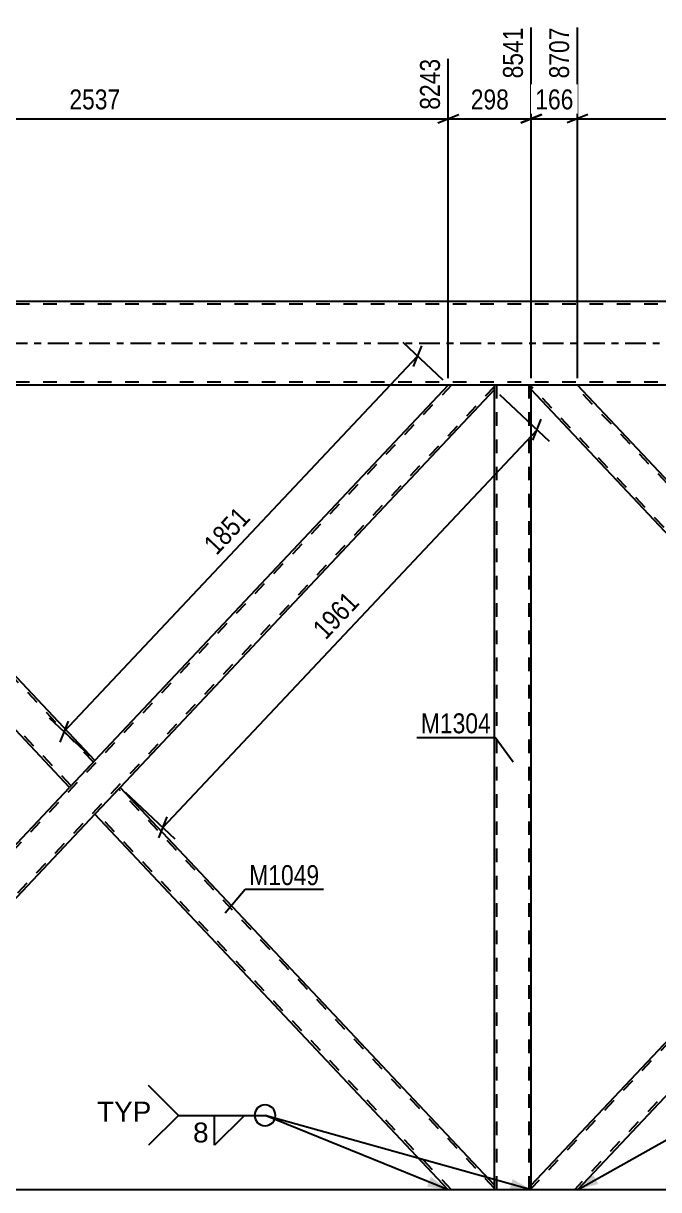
# Model space of a CAD drawing. Header units: millimetres. Extents: x -170 to 1019, y -677 to 164.
# Drawn here: x 268.7 to 359.9, y -121.6 to 46 of the extents above; entities that cross this region are included whole.
import ezdxf

# ---------------------------------------------------------------- set-up
doc = ezdxf.new("R2010")
doc.units = ezdxf.units.MM
doc.linetypes.add('DXK_LINE_DOT2', pattern=[3.9198, 1.9599, -1.9599])
doc.linetypes.add('DXK_LINE_DOT3', pattern=[5.9187, 2.979, -0.9799, 0.9799, -0.9799])
doc.styles.add('Arial', font='ARIAL.TTF', dxfattribs={"height": 0.2})
doc.styles.add('Arial Narrow', font='ARIALN.TTF', dxfattribs={"height": 0.2})

# ---------------------------------------------------------------- blocks, each defined once
blk = doc.blocks.new('Part-570387359-7653 - 7578')
at = {"color": 2, "linetype": 'Continuous'}
for p, q in [((341.64, -6.66), (341.64, -6)), ((395.38, -63.8), (341.64, -6.66)), ((399, -59.95), (348.27, -6)), ((399, -59.95), (398.56, -60.41)), ((398.56, -60.41), (395.38, -63.8))]:
    blk.add_line(p, q, dxfattribs=at)
at = {"color": 7, "linetype": 'DXK_LINE_DOT2'}
for p, q in [((348.27, -6), (341.64, -6)), ((395.6, -63.57), (341.64, -6.19)), ((398.78, -60.18), (347.83, -6)), ((398.97, -59.98), (398.56, -60.41)), ((395.6, -63.57), (395.61, -63.55))]:
    blk.add_line(p, q, dxfattribs=at)
blk = doc.blocks.new('Part-570387359-7663 - 7578')
at = {"color": 7, "linetype": 'DXK_LINE_DOT2'}
for p, q in [((228.27, -6), (221.64, -6)), ((221.64, -6.48), (221.64, -6)), ((275.6, -63.57), (221.64, -6.19)), ((278.78, -60.18), (227.83, -6)), ((278.97, -59.98), (278.56, -60.41)), ((275.6, -63.57), (275.61, -63.55))]:
    blk.add_line(p, q, dxfattribs=at)
at = {"color": 2, "linetype": 'Continuous'}
for p, q in [((221.64, -6.66), (221.64, -6.48)), ((275.38, -63.8), (221.64, -6.66)), ((279, -59.95), (228.27, -6)), ((279, -59.95), (278.56, -60.41)), ((278.56, -60.41), (275.38, -63.8))]:
    blk.add_line(p, q, dxfattribs=at)
blk = doc.blocks.new('Part-570387359-7658 - 7578')
at = {"color": 7, "linetype": 'DXK_LINE_DOT2'}
for p, q in [((450.17, -6), (341.64, -121.41)), ((456.36, -6.19), (347.83, -121.6)), ((456.36, -6), (449.73, -6)), ((456.36, -6.48), (456.36, -6)), ((399, -59.95), (395.38, -63.8)), ((402.62, -63.8), (399, -67.65)), ((348.27, -121.6), (341.64, -121.6))]:
    blk.add_line(p, q, dxfattribs=at)
at = {"color": 2, "linetype": 'Continuous'}
for p, q in [((449.73, -6), (399, -59.95)), ((456.36, -6.66), (402.62, -63.8)), ((456.36, -6.66), (456.36, -6.48)), ((341.64, -120.94), (395.38, -63.8)), ((399, -67.65), (348.27, -121.6)), ((341.64, -121.6), (341.64, -120.94))]:
    blk.add_line(p, q, dxfattribs=at)
blk = doc.blocks.new('Part-570387359-7668 - 7578')
at = {"color": 7, "linetype": 'DXK_LINE_DOT2'}
for p, q in [((330.17, -6), (221.64, -121.41)), ((336.36, -6.19), (227.83, -121.6)), ((336.36, -6), (329.73, -6)), ((279, -59.95), (275.38, -63.8)), ((282.62, -63.8), (279, -67.65)), ((228.27, -121.6), (221.64, -121.6))]:
    blk.add_line(p, q, dxfattribs=at)
at = {"color": 2, "linetype": 'Continuous'}
for p, q in [((329.73, -6), (279, -59.95)), ((336.36, -6.66), (282.62, -63.8)), ((336.36, -6.66), (336.36, -6)), ((221.64, -120.94), (275.38, -63.8)), ((279, -67.65), (228.27, -121.6)), ((221.64, -121.6), (221.64, -120.94))]:
    blk.add_line(p, q, dxfattribs=at)
blk = doc.blocks.new('Part-570387359-7772 - 7578')
at = {"color": 2, "linetype": 'Continuous'}
for p, q in [((282.62, -63.8), (279, -67.65)), ((336.36, -120.94), (282.62, -63.8)), ((329.73, -121.6), (279, -67.65)), ((336.36, -121.6), (336.36, -120.94))]:
    blk.add_line(p, q, dxfattribs=at)
at = {"color": 7, "linetype": 'DXK_LINE_DOT2'}
for p, q in [((336.36, -121.41), (282.41, -64.03)), ((279.22, -67.42), (279.24, -67.4)), ((330.17, -121.6), (279.22, -67.42)), ((336.36, -121.6), (329.73, -121.6))]:
    blk.add_line(p, q, dxfattribs=at)
blk = doc.blocks.new('Part-570387359-7866 - 7578')
at = {"color": 7, "linetype": 'DXK_LINE_DOT2'}
for p, q in [((341.64, -6), (336.36, -6)), ((336.36, -6.66), (336.36, -6)), ((336.68, -121.6), (336.68, -6)), ((341.32, -121.6), (341.32, -6)), ((341.64, -6.66), (341.64, -6)), ((336.36, -121.6), (336.36, -120.94)), ((341.64, -121.6), (336.36, -121.6)), ((341.64, -121.6), (341.64, -120.94))]:
    blk.add_line(p, q, dxfattribs=at)
at = {"color": 2, "linetype": 'Continuous'}
for p, q in [((336.36, -120.94), (336.36, -6.66)), ((341.64, -120.94), (341.64, -6.66))]:
    blk.add_line(p, q, dxfattribs=at)
blk = doc.blocks.new('Part-570387359-7927 - 7578')
at = {"color": 7, "linetype": 'DXK_LINE_DOT2'}
blk.add_line((798, -121.6), (-18.36, -121.6), dxfattribs=at)
at = {"color": 2, "linetype": 'Continuous'}
blk.add_line((793.2, -121.6), (216.6, -121.6), dxfattribs=at)
blk = doc.blocks.new('Part-570387359-7932 - 7578')
at = {"color": 7, "linetype": 'DXK_LINE_DOT2'}
for p, q in [((838, 5.6), (0, 5.6)), ((838, -5.6), (0, -5.6))]:
    blk.add_line(p, q, dxfattribs=at)
at = {"color": 2, "linetype": 'Continuous'}
for p, q in [((457, 6), (221, 6)), ((452.5, -6), (225.5, -6))]:
    blk.add_line(p, q, dxfattribs=at)
at = {"color": 7, "linetype": 'DXK_LINE_DOT3'}
blk.add_line((0, 0), (838, 0), dxfattribs=at)
blk = doc.blocks.new('StraightDimension-570387359-9135 - 7578')
at = {"color": 7, "linetype": 'Continuous'}
for p, q in [((337.09, -7.35), (344.22, -14.05)), ((341.88, -13.91), (343.06, -10.91)), ((288.74, -69.55), (342.47, -12.41)), ((283.35, -64.49), (290.49, -71.19)), ((289.33, -68.05), (288.15, -71.05))]:
    blk.add_line(p, q, dxfattribs=at)
at = {"color": 0}
blk.add_wipeout([(317.98, -37.37), (314.92, -34.49), (309.08, -40.69), (312.14, -43.57)], dxfattribs=at)
at = {"color": 3, "style": 'Arial Narrow'}
blk.add_text('1961', height=2.863, rotation=46.7591, dxfattribs=at).set_placement((312.12, -42.72))
blk = doc.blocks.new('StraightDimension-570387359-8754 - 7578')
at = {"color": 7, "linetype": 'Continuous'}
for p, q in [((341.64, -5), (341.64, 45.37)), ((329.73, -5), (329.73, 40.87)), ((328.23, 31.66), (331.23, 32.86)), ((329.73, 32.26), (341.64, 32.26)), ((343.14, 32.86), (340.14, 31.66))]:
    blk.add_line(p, q, dxfattribs=at)
at = {"color": 0}
blk.add_wipeout([(339.03, 33.01), (339.03, 37.21), (332.35, 37.21), (332.35, 33.01)], dxfattribs=at)
at = {"color": 3, "style": 'Arial Narrow'}
blk.add_text('298', height=2.863, dxfattribs=at).set_placement((332.95, 33.61))
at = {"color": 0, "linetype": 'Continuous'}
blk.add_wipeout([(341.04, 45.97), (336.84, 45.97), (336.84, 37.46), (341.04, 37.46)], dxfattribs=at)
at = {"color": 3, "linetype": 'Continuous', "style": 'Arial Narrow'}
blk.add_text('8541', height=2.863, rotation=90.0002, dxfattribs=at).set_placement((340.44, 38.06))
blk = doc.blocks.new('StraightDimension-570387359-8752 - 7578')
at = {"color": 7, "linetype": 'Continuous'}
for p, q in [((348.27, -5), (348.27, 45.37)), ((449.73, -5), (449.73, 42.7)), ((349.77, 32.86), (346.77, 31.66)), ((348.27, 32.26), (449.73, 32.26)), ((448.23, 31.66), (451.23, 32.86))]:
    blk.add_line(p, q, dxfattribs=at)
at = {"color": 0, "linetype": 'Continuous'}
blk.add_wipeout([(449.13, 43.3), (444.93, 43.3), (444.93, 32.96), (449.13, 32.96)], dxfattribs=at)
at = {"color": 0}
blk.add_wipeout([(403.26, 33.01), (403.26, 37.21), (394.74, 37.21), (394.74, 33.01)], dxfattribs=at)
at = {"color": 3, "linetype": 'Continuous', "style": 'Arial Narrow'}
blk.add_text('11243', height=2.863, rotation=90.0002, dxfattribs=at).set_placement((448.53, 33.56))
at = {"color": 3, "style": 'Arial Narrow'}
blk.add_text('2537', height=2.863, dxfattribs=at).set_placement((395.34, 33.61))
blk = doc.blocks.new('StraightDimension-570387359-8753 - 7578')
at = {"color": 7, "linetype": 'Continuous'}
for p, q in [((341.64, -5), (341.64, 45.37)), ((348.27, -5), (348.27, 45.37)), ((340.14, 31.66), (343.14, 32.86)), ((341.64, 32.26), (348.27, 32.26)), ((349.77, 32.86), (346.77, 31.66))]:
    blk.add_line(p, q, dxfattribs=at)
at = {"color": 0}
blk.add_wipeout([(348.3, 33.01), (348.3, 37.21), (341.61, 37.21), (341.61, 33.01)], dxfattribs=at)
at = {"color": 3, "style": 'Arial Narrow'}
blk.add_text('166', height=2.863, dxfattribs=at).set_placement((342.21, 33.61))
at = {"color": 0, "linetype": 'Continuous'}
blk.add_wipeout([(347.67, 45.97), (343.47, 45.97), (343.47, 37.46), (347.67, 37.46)], dxfattribs=at)
at = {"color": 3, "linetype": 'Continuous', "style": 'Arial Narrow'}
blk.add_text('8707', height=2.863, rotation=90.0002, dxfattribs=at).set_placement((347.07, 38.06))
blk = doc.blocks.new('StraightDimension-570387359-8755 - 7578')
at = {"color": 7, "linetype": 'Continuous'}
for p, q in [((228.27, -5), (228.27, 45.37)), ((329.73, -5), (329.73, 40.87)), ((229.77, 32.86), (226.77, 31.66)), ((228.27, 32.26), (329.73, 32.26)), ((328.23, 31.66), (331.23, 32.86))]:
    blk.add_line(p, q, dxfattribs=at)
at = {"color": 0, "linetype": 'Continuous'}
blk.add_wipeout([(329.13, 41.47), (324.93, 41.47), (324.93, 32.96), (329.13, 32.96)], dxfattribs=at)
at = {"color": 0}
blk.add_wipeout([(283.26, 33.01), (283.26, 37.21), (274.74, 37.21), (274.74, 33.01)], dxfattribs=at)
at = {"color": 3, "linetype": 'Continuous', "style": 'Arial Narrow'}
blk.add_text('8243', height=2.863, rotation=90.0002, dxfattribs=at).set_placement((328.53, 33.56))
at = {"color": 3, "style": 'Arial Narrow'}
blk.add_text('2537', height=2.863, dxfattribs=at).set_placement((275.34, 33.61))
blk = doc.blocks.new('StraightDimension-570387359-9150 - 7578')
at = {"color": 7, "linetype": 'Continuous'}
for p, q in [((329.01, -5.31), (323.24, 0.11)), ((324.73, -3.35), (325.91, -0.34)), ((274.58, -55.79), (325.32, -1.85)), ((278.27, -59.26), (272.51, -53.84)), ((275.17, -54.29), (273.99, -57.3))]:
    blk.add_line(p, q, dxfattribs=at)
at = {"color": 0}
blk.add_wipeout([(302.32, -25.2), (299.26, -22.33), (293.43, -28.53), (296.49, -31.41)], dxfattribs=at)
at = {"color": 3, "style": 'Arial Narrow'}
blk.add_text('1851', height=2.863, rotation=46.7591, dxfattribs=at).set_placement((296.46, -30.56))
blk = doc.blocks.new('Mark-570387359-7768 - 7578')
at = {"color": 0}
blk.add_wipeout([(311.21, -77.84), (311.21, -74.84), (301.16, -74.84), (301.16, -77.84)], dxfattribs=at)
blk.add_wipeout([(311.21, -77.84), (311.21, -74.84), (301.16, -74.84), (301.16, -77.84)], dxfattribs=at)
at = {"color": 30, "linetype": 'Continuous'}
for p, q in [((297.71, -81.83), (300.56, -78.44)), ((300.56, -78.44), (311.81, -78.44))]:
    blk.add_line(p, q, dxfattribs=at)
at = {"color": 3, "style": 'Arial Narrow'}
blk.add_text('M1049', height=2.863, dxfattribs=at).set_placement((301.16, -77.84))
blk = doc.blocks.new('Mark-570387359-7862 - 7578')
at = {"color": 0}
blk.add_wipeout([(335.84, -56.03), (335.84, -53.03), (325.79, -53.03), (325.79, -56.03)], dxfattribs=at)
blk.add_wipeout([(335.84, -56.03), (335.84, -53.03), (325.79, -53.03), (325.79, -56.03)], dxfattribs=at)
at = {"color": 30, "linetype": 'Continuous'}
for p in [(325.19, -56.63), (339.06, -60.17)]:
    blk.add_line(p, (336.44, -56.63), dxfattribs=at)
at = {"color": 3, "style": 'Arial Narrow'}
blk.add_text('M1304', height=2.863, dxfattribs=at).set_placement((325.79, -56.03))
blk = doc.blocks.new('WeldMark-570387359-9555 - 7578')
at = {"linetype": 'Continuous'}
for points in [[(327.24, -119.78), (329.73, -121.6), (326.67, -121.17)], [(338.95, -120.07), (341.64, -121.6), (338.55, -121.51)]]:
    blk.add_hatch(color=30, dxfattribs=at).paths.add_polyline_path(points)
at = {"color": 3, "linetype": 'Continuous'}
for q in [(286.71, -106.63), (286.71, -115.21)]:
    blk.add_line((290.99, -110.92), q, dxfattribs=at)
at = {"color": 30, "linetype": 'Continuous'}
for p in [(329.73, -121.6), (341.64, -121.6)]:
    blk.add_line(p, (303.42, -110.92), dxfattribs=at)
at = {"color": 3, "linetype": 'Continuous'}
for start, end in [(90, 270), (270, 90)]:
    blk.add_arc((303.42, -110.92), 1.5, start, end, dxfattribs=at)
at = {"color": 0}
blk.add_wipeout([(295.52, -115.02), (295.52, -111.62), (292.89, -111.62), (292.89, -115.02)], dxfattribs=at)
at = {"color": 30, "linetype": 'Continuous'}
blk.add_line((290.99, -110.92), (303.42, -110.92), dxfattribs=at)
at = {"color": 3, "linetype": 'Continuous'}
for p, q in [((296.18, -110.92), (300.46, -110.92)), ((300.46, -110.92), (296.18, -115.21)), ((296.18, -115.21), (296.18, -110.92))]:
    blk.add_line(p, q, dxfattribs=at)
at = {"color": 3, "style": 'Arial'}
blk.add_text('8', height=2.87, dxfattribs=at).set_placement((293.09, -114.82))
at = {"color": 0, "linetype": 'Continuous'}
blk.add_wipeout([(287.09, -111.82), (287.09, -108.82), (279.32, -108.82), (279.32, -111.82)], dxfattribs=at)
blk.add_wipeout([(287.09, -111.82), (287.09, -108.82), (279.32, -108.82), (279.32, -111.82)], dxfattribs=at)
at = {"color": 3, "linetype": 'Continuous', "style": 'Arial'}
blk.add_text('TYP', height=2.865, dxfattribs=at).set_placement((279.32, -111.82))
blk = doc.blocks.new('WeldMark-570387359-9596 - 7578')
at = {"linetype": 'Continuous'}
blk.add_hatch(color=30, dxfattribs=at).paths.add_polyline_path([(351.25, -120.79), (348.27, -121.6), (350.52, -119.48)])
at = {"color": 3, "linetype": 'Continuous'}
for q in [(384.52, -105.2), (384.52, -113.78)]:
    blk.add_line((380.23, -109.49), q, dxfattribs=at)
at = {"color": 30, "linetype": 'Continuous'}
blk.add_line((348.27, -121.6), (369.91, -109.49), dxfattribs=at)
at = {"color": 3, "linetype": 'Continuous'}
blk.add_arc((369.91, -109.49), 1.5, 90, 270, dxfattribs=at)
at = {"color": 0}
blk.add_wipeout([(374.43, -113.59), (374.43, -110.19), (371.81, -110.19), (371.81, -113.59)], dxfattribs=at)
at = {"color": 30, "linetype": 'Continuous'}
blk.add_line((369.91, -109.49), (380.23, -109.49), dxfattribs=at)
at = {"color": 3, "linetype": 'Continuous'}
for p, q in [((375.09, -109.49), (379.38, -109.49)), ((379.38, -109.49), (375.09, -113.78)), ((375.09, -113.78), (375.09, -109.49))]:
    blk.add_line(p, q, dxfattribs=at)
blk.add_arc((369.91, -109.49), 1.5, 270, 90, dxfattribs=at)
at = {"color": 3, "style": 'Arial'}
blk.add_text('8', height=2.87, dxfattribs=at).set_placement((372.01, -113.39))
at = {"color": 0, "linetype": 'Continuous'}
blk.add_wipeout([(391.61, -110.39), (391.61, -107.39), (383.83, -107.39), (383.83, -110.39)], dxfattribs=at)
blk.add_wipeout([(391.61, -110.39), (391.61, -107.39), (383.83, -107.39), (383.83, -110.39)], dxfattribs=at)
at = {"color": 3, "linetype": 'Continuous', "style": 'Arial'}
blk.add_text('TYP', height=2.865, dxfattribs=at).set_placement((383.83, -110.39))

msp = doc.modelspace()

# ---------------------------------------------------------------- block references
for name in ['Part-570387359-7932 - 7578', 'Part-570387359-7663 - 7578', 'Part-570387359-7668 - 7578', 'Part-570387359-7866 - 7578', 'Part-570387359-7653 - 7578', 'Part-570387359-7658 - 7578', 'Part-570387359-7772 - 7578', 'Part-570387359-7927 - 7578']:
    msp.add_blockref(name, (0, 0))

# ---------------------------------------------------------------- next in the draw order: block references
for name in ['StraightDimension-570387359-8754 - 7578', 'StraightDimension-570387359-8752 - 7578', 'StraightDimension-570387359-9135 - 7578', 'Mark-570387359-7768 - 7578', 'WeldMark-570387359-9596 - 7578', 'WeldMark-570387359-9555 - 7578']:
    msp.add_blockref(name, (0, 0))

# ---------------------------------------------------------------- next in the draw order: block references
for name in ['StraightDimension-570387359-8755 - 7578', 'StraightDimension-570387359-8753 - 7578']:
    msp.add_blockref(name, (0, 0))

# ---------------------------------------------------------------- next in the draw order: block references
msp.add_blockref('StraightDimension-570387359-9150 - 7578', (0, 0))

# ---------------------------------------------------------------- next in the draw order: block references
msp.add_blockref('Mark-570387359-7862 - 7578', (0, 0))

doc.saveas('drawing.dxf')
